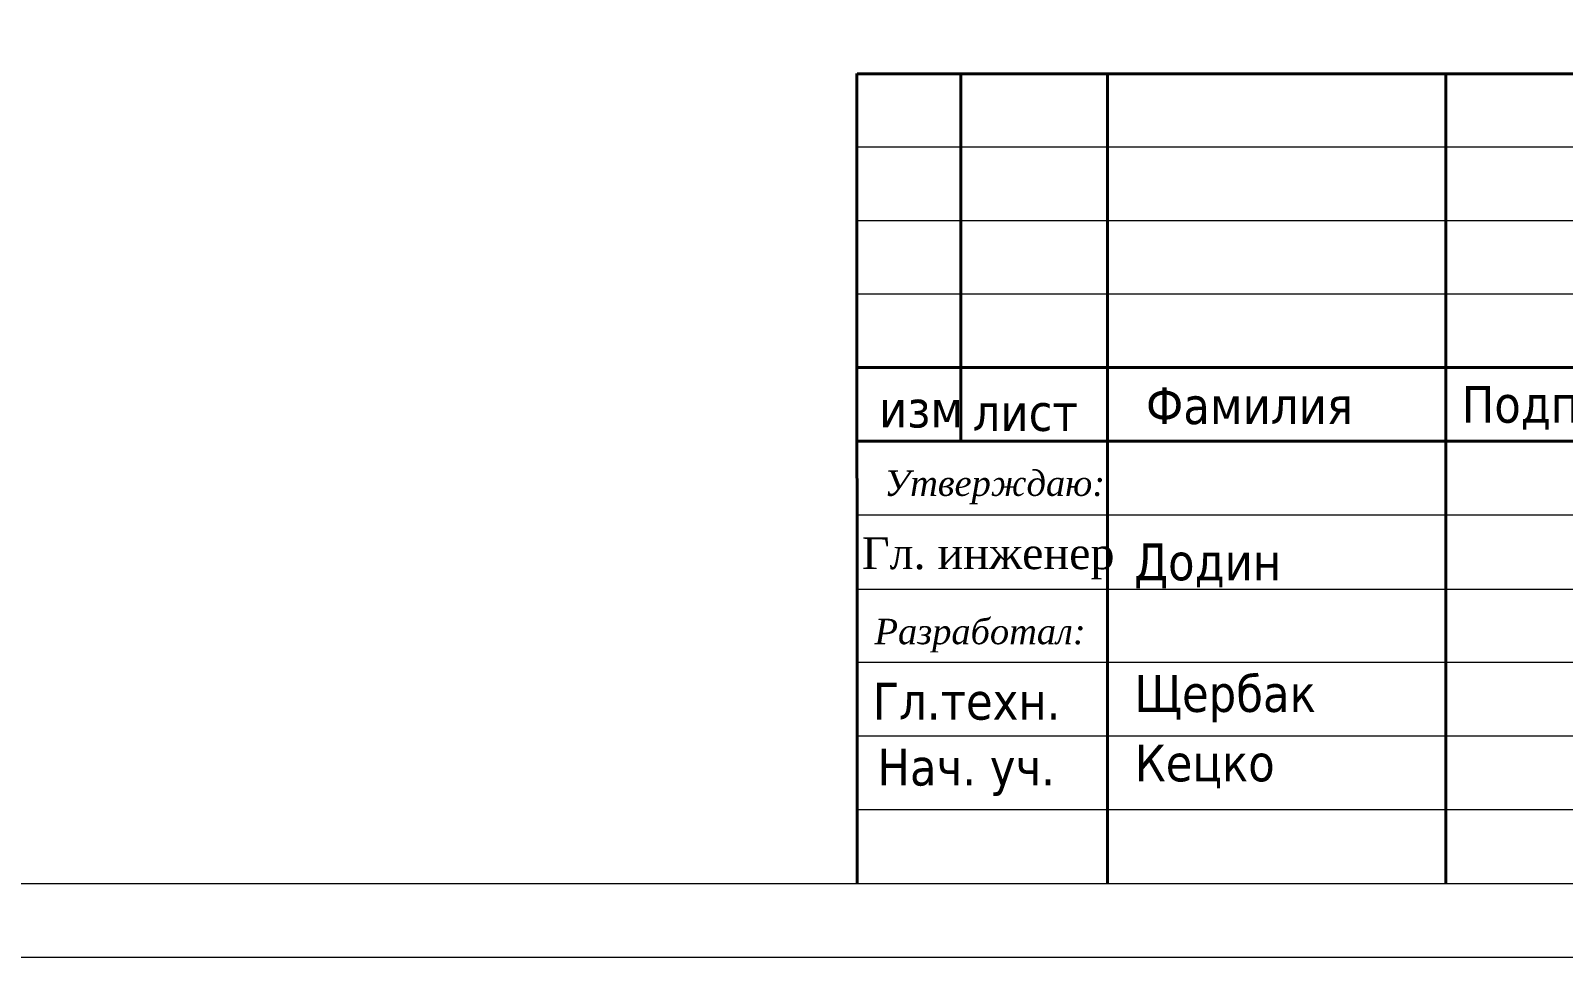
# Model space of a CAD drawing. Header units: millimetres. Extents: x 1757 to 4342, y -1901 to 53.
# Drawn here: x 4096 to 4200.1, y -1901.3 to -1838.3 of the extents above; entities that cross this region are included whole.
import ezdxf

# ---------------------------------------------------------------- set-up
doc = ezdxf.new("R2010")
doc.units = ezdxf.units.MM
doc.header["$LTSCALE"] = 0.1
doc.styles.get("Standard").update_dxf_attribs({"font": 'txt.shx'})
doc.styles.add('стиль', font='TAHOMA.TTF')

msp = doc.modelspace()

# ---------------------------------------------------------------- linework, layer by layer
at = {"lineweight": 40}
for p, q in [((4152.123, -1841.241), (4152.14, -1896.255)), ((4152.14, -1841.255), (4337.131, -1841.255)), ((4159.18, -1841.254), (4159.18, -1866.192)), ((4169.152, -1896.268), (4169.152, -1841.271)), ((4192.14, -1896.268), (4192.14, -1841.271)), ((4152.197, -1861.224), (4217.194, -1861.224)), ((4152.197, -1866.235), (4217.194, -1866.235))]:
    msp.add_line(p, q, dxfattribs=at)
at = {"lineweight": 20}
for p, q in [((4152.197, -1846.214), (4217.194, -1846.214)), ((4152.197, -1851.219), (4217.194, -1851.219)), ((4152.197, -1856.224), (4217.194, -1856.224)), ((4152.197, -1871.243), (4217.194, -1871.243)), ((4152.197, -1876.279), (4217.194, -1876.279)), ((4152.197, -1881.256), (4217.194, -1881.256)), ((4152.197, -1886.242), (4217.194, -1886.242)), ((4152.197, -1891.257), (4217.194, -1891.257))]:
    msp.add_line(p, q, dxfattribs=at)
at = {"color": 7, "lineweight": 0}
for points in [[(3922.278, -1604.306), (4342.278, -1604.306), (4342.278, -1901.306), (3922.278, -1901.306)], [(4337.278, -1896.306), (3942.278, -1896.306), (3942.278, -1609.306), (4337.278, -1609.306)]]:
    msp.add_lwpolyline(points, close=True, dxfattribs=at)

# ---------------------------------------------------------------- texts
at = {"linetype": 'Continuous', "lineweight": 30, "char_height": 2.49988, "attachment_point": 1}
for s, insert, width in [('{\\fTahoma|b0|i0|c204|p32;Фамилия}', (4171.767, -1862.562), 22.38494), ('{\\fTahoma|b0|i0|c204|p32;Подпись}', (4193.217, -1862.469), 14.35052), ('{\\fTahoma|b0|i0|c204|p32;изм}', (4153.634, -1862.794), 6.45539), ('{\\fTahoma|b0|i0|c204|p32;лист}', (4159.996, -1863.026), 9.38125)]:
    msp.add_mtext(s, dxfattribs=dict(at, insert=insert, width=width))
at = {"attachment_point": 1}
for s, insert, char_height, width in [('{\\fTimes New Roman|b0|i1|c204|p18;Утверждаю:}', (4153.991, -1868.22), 1.728, 14.83127), ('{\\fTimes New Roman|b0|i0|c204|p18;Гл. инженер}', (4152.466, -1872.762), 2.16, 18.53909), ('{\\fTimes New Roman|b0|i1|c204|p18;Разработал:}', (4153.328, -1878.297), 1.728, 14.83127)]:
    msp.add_mtext(s, dxfattribs=dict(at, insert=insert, char_height=char_height, width=width))
at = {"lineweight": -2, "char_height": 2.5, "width": 16.08903, "attachment_point": 1, "style": 'стиль'}
for s, insert in [('Додин', (4170.964, -1873.181)), ('Щербак', (4170.99, -1882.123)), ('Кецко', (4171.015, -1886.843))]:
    msp.add_mtext(s, dxfattribs=dict(at, insert=insert))
at = {"lineweight": -2, "insert": (4153.198, -1882.649), "char_height": 2.5, "width": 16.34, "attachment_point": 1}
msp.add_mtext('{\\fTahoma|b0|i0|c204|p32;Гл.техн.}', dxfattribs=at)
at = {"linetype": 'Continuous', "lineweight": -2, "insert": (4153.517, -1887.126), "char_height": 2.5, "width": 15.7406, "attachment_point": 1}
msp.add_mtext('{\\fTahoma|b0|i0|c204|p32;Нач. уч.}', dxfattribs=at)

doc.saveas('drawing.dxf')
